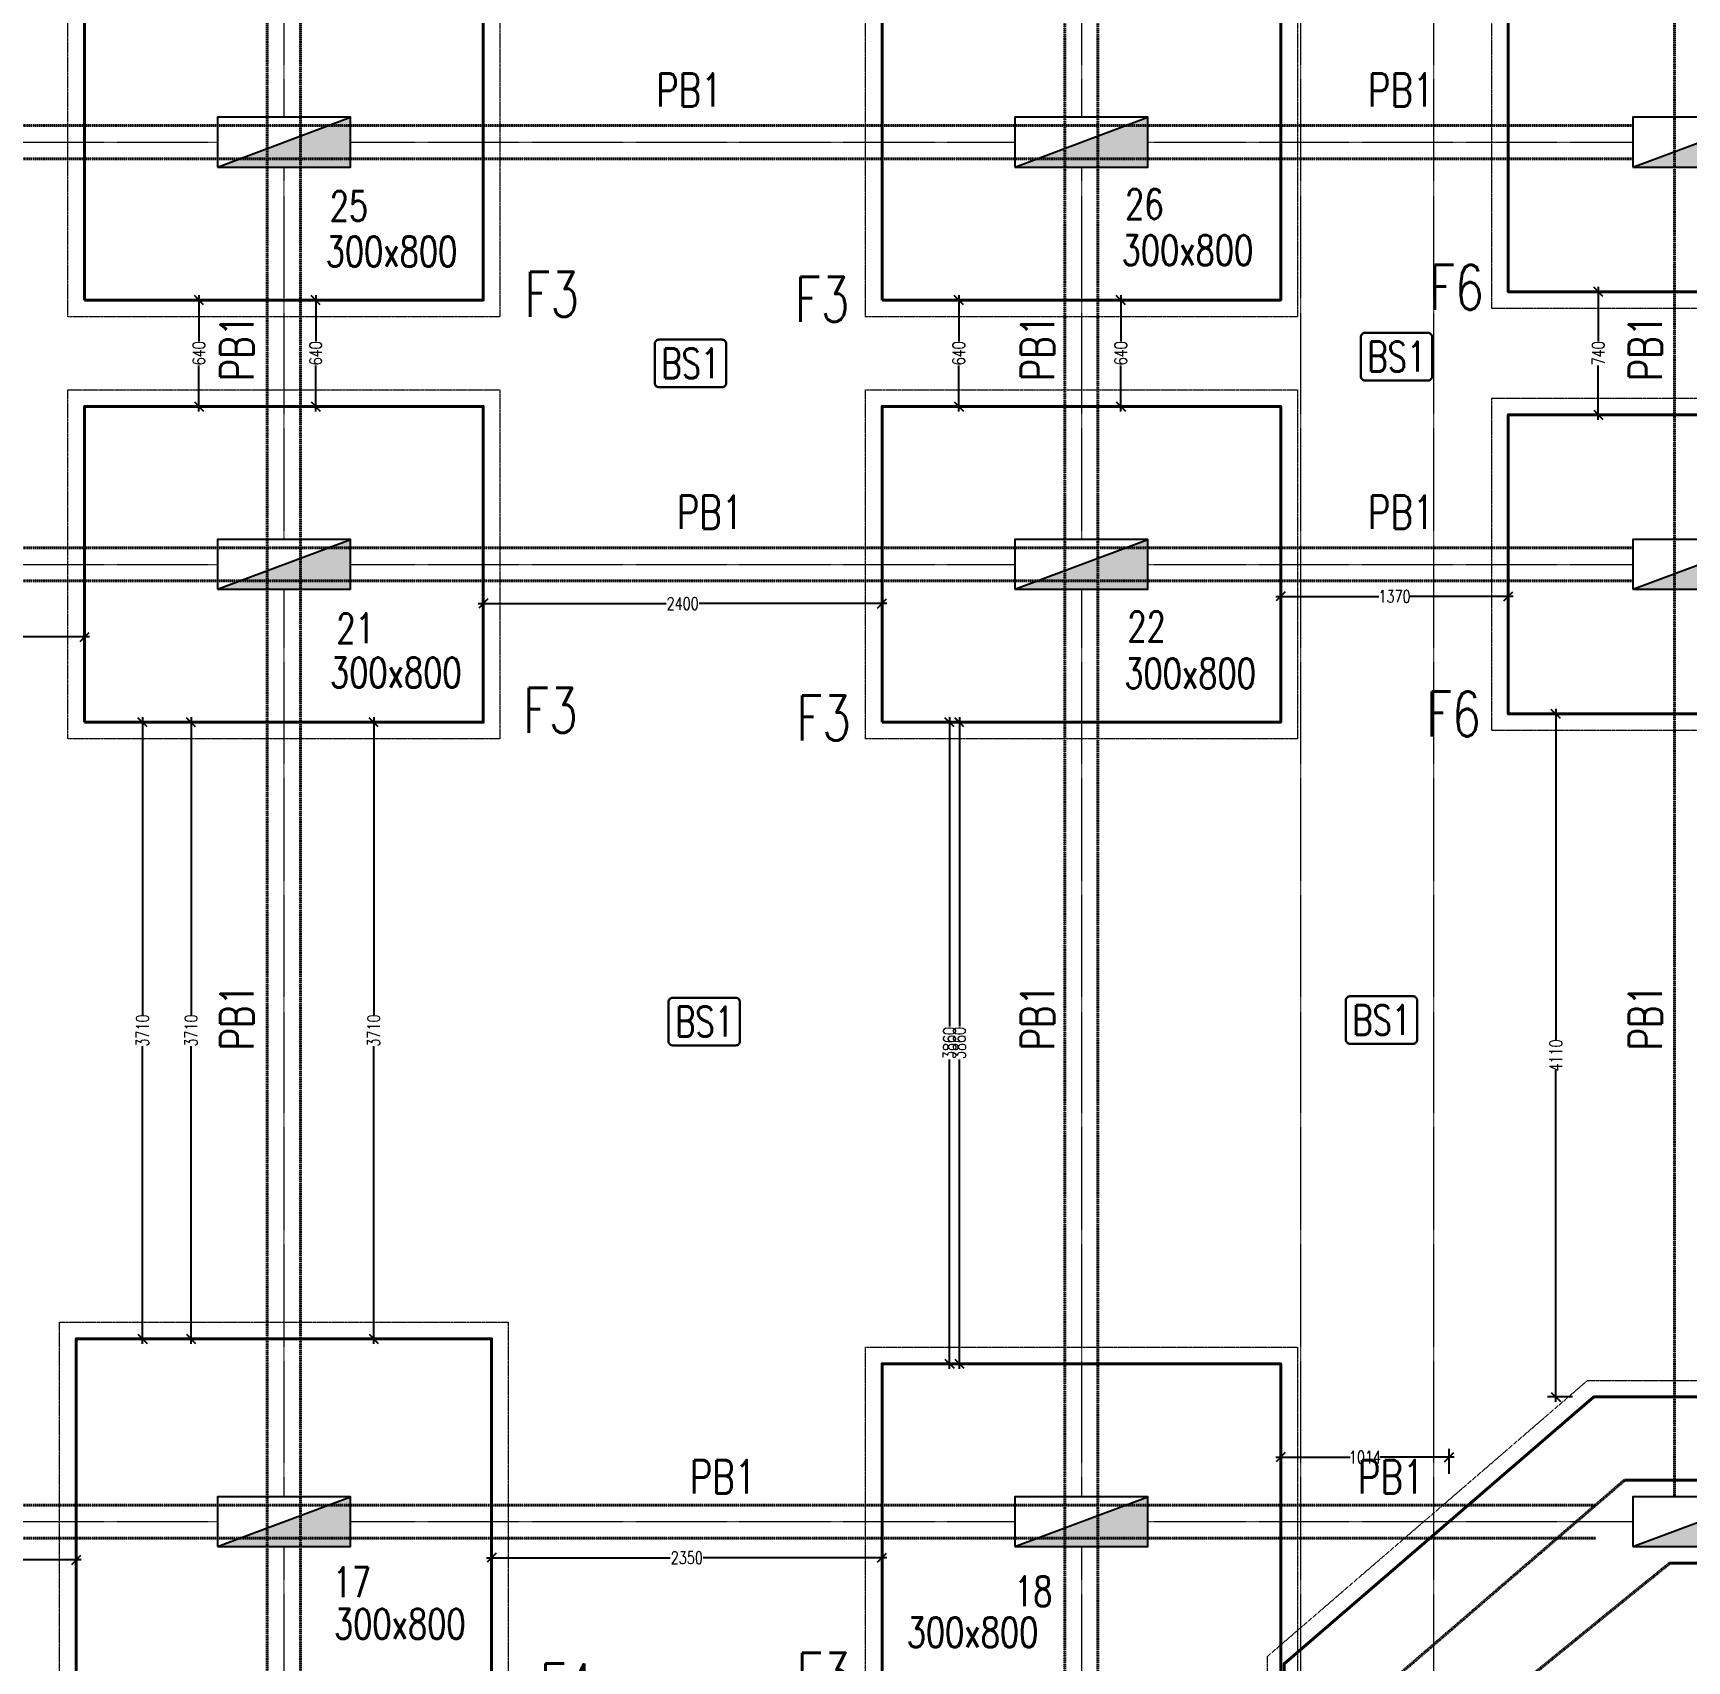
# Model space of a CAD drawing. Header units: millimetres. Extents: x -226110 to 125224, y -84 to 62581.
# Drawn here: x 12505 to 22460, y 17864 to 27659 of the extents above; entities that cross this region are included whole.
import ezdxf
from ezdxf.enums import TextEntityAlignment as Align

# ---------------------------------------------------------------- set-up
doc = ezdxf.new("R2010")
doc.units = ezdxf.units.MM
doc.set_wipeout_variables(frame=1)
for name, pattern in [('CENTER', [2, 1.25, -0.25, 0.25, -0.25]), ('CENTER2', [28.575, 19.05, -3.175, 3.175, -3.175]), ('DASHED2', [9.525, 6.35, -3.175]), ('DOT2', [0.125, 0, -0.125]), ('HIDDEN', [0.375, 0.25, -0.125]), ('HIDDEN2', [4.7625, 3.175, -1.5875])]:
    doc.linetypes.add(name, pattern=pattern)
for name, color, linetype, lineweight in [('Geo Col Size', 36, 'Continuous', 30), ('Geo GF11.12.23$0$Geo Col Hatch', 66, 'Continuous', 5), ('Geo GF11.12.23$0$Geo Column', 10, 'Continuous', 25), ('Geo-Beam', 9, 'HIDDEN2', 40), ('Geo-Beam 3', 9, 'HIDDEN2', 40), ('Geo-COLUMN-NO', 3, 'Continuous', 30), ('Geo-COLUMNS', 10, 'Continuous', 30), ('Geo-Dim  Sec & Plan', 250, 'Continuous', 25), ('Geo-Footing', 22, 'Continuous', 40), ('Geo-Footing inner L', 48, 'Continuous', 20), ('Geo-Footing Name', 7, 'Continuous', 30), ('Geo-Footing Pcc L', 251, 'HIDDEN', 13), ('Geo-GRID', 250, 'CENTER2', 13), ('Geo-Grid L', 250, 'CENTER', 13), ('Geo-RCC-PATT-RAMP', 8, 'Continuous', 13), ('Geo-Retaining-W-L', 126, 'Continuous', 40), ('Geo-TEXT-SLAB', 232, 'Continuous', 30)]:
    doc.layers.add(name, color=color, linetype=linetype, lineweight=lineweight)
doc.styles.add('simplex', font='simplex.shx', dxfattribs={"width": 0.75})
doc.dimstyles.new('Geo1-30 Dim 100', dxfattribs={"dimtxt": 75, "dimasz": 55, "dimexe": 50, "dimexo": 0.2, "dimgap": 0.1, "dimtad": 0, "dimdec": 0, "dimdsep": 46, "dimtxsty": 'simplex', "dimblk": 'OBLIQUE', "dimcen": 5, "dimdle": 30, "dimclrd": 252, "dimclre": 252, "dimclrt": 34, "dimadec": 0, "dimazin": 0, "dimtfac": 1, "dimtdec": 0, "dimtmove": 0, "dimatfit": 3, "dimfxl": 100, "dimfxlon": 1, "dimlwd": -1, "dimlwe": -1, "dimarcsym": 0})

# ---------------------------------------------------------------- blocks, each defined once
blk = doc.blocks.new('*U1255')
at = {"layer": 'Geo Col Size', "style": 'simplex', "width": 0.75}
blk.add_attdef('300X800', (278.4, -468.6), '', height=180, dxfattribs=at)
blk.add_wipeout([(-400, 150), (400, 150), (400, -150), (-400, -150)]).dxf.layer = 'Geo GF11.12.23$0$Geo Column'
at = {"layer": 'Geo GF11.12.23$0$Geo Col Hatch'}
h = blk.add_hatch(color=256, dxfattribs=at)
h.dxf.hatch_style = 1
h.paths.add_polyline_path([(-400, -150), (400, -150), (400, 150)])
at = {"layer": 'Geo GF11.12.23$0$Geo Column'}
blk.add_line((-400, -150), (400, 150), dxfattribs=at)
blk.add_lwpolyline([(-400, -150), (400, -150), (400, 150), (-400, 150)], close=True, dxfattribs=at)
blk = doc.blocks.new('Geo GF11.12.23')
ref = blk.add_blockref('*U1255', (50133, 24543))
ref.add_attrib('300X800', '300x800', (50384, 23795.6), dxfattribs={"layer": 'Geo Col Size', "height": 180, "style": 'simplex', "width": 0.75})
ref = blk.add_blockref('*U1255', (54933, 24543))
ref.add_attrib('300X800', '300x800', (55175, 23803), dxfattribs={"layer": 'Geo Col Size', "height": 180, "style": 'simplex', "width": 0.75})
ref = blk.add_blockref('*U1255', (58653, 24543))
ref.add_attrib('300X800', '300x800', (58890.7, 23848.2), dxfattribs={"layer": 'Geo Col Size', "height": 180, "style": 'simplex', "width": 0.75})
ref = blk.add_blockref('*U1255', (50133, 22003))
ref.add_attrib('300X800', '300x800', (50410, 21261.8), dxfattribs={"layer": 'Geo Col Size', "height": 180, "style": 'simplex', "width": 0.75})
ref = blk.add_blockref('*U1255', (54933, 22003))
ref.add_attrib('300X800', '300x800', (55191.1, 21257), dxfattribs={"layer": 'Geo Col Size', "height": 180, "style": 'simplex', "width": 0.75})
ref = blk.add_blockref('*U1255', (58653, 22003))
ref.add_attrib('300X800', '300x800', (58842.8, 21274.3), dxfattribs={"layer": 'Geo Col Size', "height": 180, "style": 'simplex', "width": 0.75})
ref = blk.add_blockref('*U1255', (58653, 16243))
ref.add_attrib('300X800', '300x800', (58907.8, 16557.1), dxfattribs={"layer": 'Geo Col Size', "height": 180, "style": 'simplex', "width": 0.75})
ref = blk.add_blockref('*U1255', (50133, 16243))
ref.add_attrib('300X800', '300x800', (50434.2, 15537.8), dxfattribs={"layer": 'Geo Col Size', "height": 180, "style": 'simplex', "width": 0.75})
ref = blk.add_blockref('*U1255', (54933, 16243))
ref.add_attrib('300X800', '300x800', (53881.4, 15487), dxfattribs={"layer": 'Geo Col Size', "height": 180, "style": 'simplex', "width": 0.75})
at = {"layer": 'Geo-COLUMN-NO', "style": 'simplex', "width": 0.75}
for s, p in [('25', (50408.5, 24069.6)), ('26', (55196.3, 24080.9)), ('21', (50448.2, 21528.2, -42.4)), ('22', (55209.7, 21539.9, -84.8)), ('17', (50426.5, 15788.7, -42.4)), ('18', (54527.7, 15733.5, -42.4))]:
    blk.add_text(s, height=180, dxfattribs=at).set_placement(p)
blk = doc.blocks.new('GRID')
at = {"layer": 'Geo-Grid L', "ltscale": 3}
for p, q in [((-4420, 51726.6), (-4420, -6705.1)), ((380, 51726.6), (380, -6705.1)), ((1700, 51726.6), (1700, -6705.1)), ((2500, 51726.6), (2500, -6705.1)), ((-12192.8, 16600), (13410.8, 16600)), ((-12192.8, 14060.1), (13410.8, 14060.1)), ((-12192.8, 8300), (13410.8, 8300))]:
    blk.add_line(p, q, dxfattribs=at)
blk = doc.blocks.new('*U512')
at = {"layer": 'Geo-Footing'}
blk.add_lwpolyline([(-1200, -950), (-1200, 950), (1200, 950), (1200, -950)], close=True, dxfattribs=at)
at = {"layer": 'Geo-Footing Pcc L', "linetype": 'DASHED2', "lineweight": 20, "ltscale": 0.3}
blk.add_lwpolyline([(-1300, -1050), (-1300, 1050), (1300, 1050), (1300, -1050)], close=True, dxfattribs=at)
at = {"layer": 'Geo-Footing Name', "style": 'simplex', "width": 0.75}
blk.add_attdef('F3', (1280, -1310), '', height=270, dxfattribs=at)
blk = doc.blocks.new('*U690')
at = {"layer": 'Geo-Footing'}
blk.add_lwpolyline([(1150, 900), (1150, -900), (-1700, -900), (-1700, 900)], close=True, dxfattribs=at)
at = {"layer": 'Geo-Footing inner L', "linetype": 'DOT2', "ltscale": 2}
blk.add_lwpolyline([(-150, 150), (-950, 150), (-950, -150), (-150, -150)], close=True, dxfattribs=at)
at = {"layer": 'Geo-Footing Pcc L', "linetype": 'DASHED2', "lineweight": 20, "ltscale": 0.3}
blk.add_lwpolyline([(1250, 1000), (1250, -1000), (-1800, -1000), (-1800, 1000)], close=True, dxfattribs=at)
at = {"layer": 'Geo-Footing Name', "style": 'simplex', "width": 0.75}
blk.add_attdef('F6', (1045, -1485), '', height=270, dxfattribs=at)
blk = doc.blocks.new('A$C20a6246b1')
at = {"layer": 'Geo-RCC-PATT-RAMP'}
h = blk.add_hatch(dxfattribs=at)
h.set_pattern_fill('ANSI37', color=256, scale=40)
edge = h.paths.add_edge_path()
edge.add_line((10909.6, 11849.5), (10909.6, 8599.5))
edge.add_line((10909.6, 8599.5), (11109.5, 8599.5))
edge.add_line((11109.5, 8599.5), (11109.5, 1999.5))
edge.add_line((11109.5, 1999.5), (12009.5, 1999.5))
edge.add_line((12009.5, 1999.5), (12009.5, -800.5))
edge.add_line((12009.5, -800.5), (-2810.5, -800.5))
edge.add_line((-2810.5, -800.5), (-2810.5, 45749.5))
edge.add_line((-2810.5, 45749.5), (-1510.5, 45749.5))
edge.add_line((-1510.5, 45749.5), (-1510.5, 51339.5))
edge.add_line((-1510.5, 51339.5), (2439.5, 51339.5))
edge.add_arc((4876.8, 51453.3), 2439.9, 93.09999, 182.67342, ccw=False)
edge.add_line((4744.8, 53889.7), (12205.4, 53889.5))
edge.add_arc((11922.2, 48006.6), 5889.8, 54.59966, 87.24425, ccw=False)
edge.add_line((15334.1, 52807.5), (15912.2, 52338.8))
edge.add_arc((11852, 47931.9), 5992.2, 10.07153, 47.3451, ccw=False)
edge.add_arc((17259.5, 48892.3), 500, 0, 10.07153, ccw=False)
edge.add_line((17759.5, 48892.3), (17759.5, -1000.6))
edge.add_line((17759.5, -1000.6), (18059.5, -1000.6))
edge.add_line((18059.5, -1000.6), (18059.5, 48874.5))
edge.add_arc((17059.5, 48874.5), 1000, 0, 10.26058)
edge.add_arc((11852, 47931.9), 6292.2, 10.26058, 47.43257)
edge.add_line((16108.4, 52565.9), (15515.7, 53046.4))
edge.add_arc((11922.2, 48006.6), 6189.8, 54.51055, 87.31184)
edge.add_line((12212.5, 54189.5), (4756.4, 54189.7))
edge.add_arc((4875.2, 51454), 2738.3, 92.48497, 176.11415)
edge.add_line((2143.2, 51639.5), (-1810.5, 51639.5))
edge.add_line((-1810.5, 51639.5), (-1810.5, 46049.5))
edge.add_line((-1810.5, 46049.5), (-3110.5, 46049.5))
edge.add_line((-3110.5, 46049.5), (-3110.5, -1100.5))
edge.add_line((-3110.5, -1100.5), (12309.5, -1100.5))
edge.add_line((12309.5, -1100.5), (12309.5, 2299.5))
edge.add_line((12309.5, 2299.5), (11409.5, 2299.5))
edge.add_line((11409.5, 2299.5), (11409.5, 8899.5))
edge.add_line((11409.5, 8899.5), (11209.6, 8899.5))
edge.add_line((11209.6, 8899.5), (11209.6, 11549.5))
edge.add_line((11209.6, 11549.5), (12309.5, 11549.5))
edge.add_line((12309.5, 11549.5), (12309.5, 49039.5))
edge.add_line((12309.5, 49039.5), (7389.5, 49039.5))
edge.add_line((7389.5, 49039.5), (7389.5, 48739.5))
edge.add_line((7389.5, 48739.5), (12009.5, 48739.5))
edge.add_line((12009.5, 48739.5), (12009.5, 11849.5))
edge.add_line((12009.5, 11849.5), (10909.6, 11849.5))
blk = doc.blocks.new('*U956')
at = {"layer": 'Geo-Footing'}
blk.add_lwpolyline([(-1250, -1100), (-1250, 1100), (1250, 1100), (1250, -1100)], close=True, dxfattribs=at)
at = {"layer": 'Geo-Footing Pcc L', "linetype": 'DASHED2', "lineweight": 20, "ltscale": 0.3}
blk.add_lwpolyline([(-1350, -1200), (-1350, 1200), (1350, 1200), (1350, -1200)], close=True, dxfattribs=at)
at = {"layer": 'Geo-Footing Name', "style": 'simplex', "width": 0.75}
blk.add_attdef('F4', (1609.1, -1181.9), '', height=270, dxfattribs=at)
blk = doc.blocks.new('A$C08a1fd8b')
at = {"layer": 'Geo-Beam'}
for p, q in [((1400, 3850), (3950, 3850)), ((2050, 3350), (1671.3, 3350)), ((2050, 3350), (2050, 2450)), ((3950, 3350), (2550, 3350)), ((2550, 3350), (2550, 2450)), ((-150, -850), (-150, 2514.4)), ((563.6, 2450), (2050, 2450)), ((2550, 2450), (3950, 2450)), ((350, 1950), (350, -350)), ((350, 1950), (2050, 1950)), ((2050, 1950), (2050, -350)), ((2550, 1950), (3950, 1950)), ((2550, 1950), (2550, -1500)), ((2050, -350), (350, -350)), ((2050, -850), (-150, -850)), ((2050, -850), (2050, -1500))]:
    blk.add_line(p, q, dxfattribs=at)
for points in [[(-150, 2514.4), (1400, 3850)], [(563.6, 2450), (1671.3, 3350)]]:
    blk.add_lwpolyline(points, dxfattribs=at)
at = {"layer": 'Geo-Footing'}
blk.add_lwpolyline([(3050, -1500), (-650, -1500), (-650, 2743.6), (1214.3, 4350), (3950, 4350), (3950, 1450), (3050, 1450)], close=True, dxfattribs=at)
at = {"layer": 'Geo-Footing Pcc L', "linetype": 'DASHED2', "lineweight": 20, "ltscale": 0.3}
blk.add_lwpolyline([(3150, -1600), (-750, -1600), (-750, 2789.4), (1177.2, 4450), (4050, 4450), (4050, 1350), (3150, 1350)], close=True, dxfattribs=at)
blk = doc.blocks.new('_Oblique')
at = {"color": 0, "linetype": 'ByBlock', "lineweight": -2}
blk.add_line((-0.5, -0.5), (0.5, 0.5), dxfattribs=at)
blk = doc.blocks.new('*D1229')
at = {"layer": 'Geo-Dim  Sec & Plan', "color": 252, "transparency": 16777216}
for p, q in [((11465.1, 24124.9), (11465.1, 23974.9)), ((12815.1, 24124.9), (12815.1, 23974.9))]:
    blk.add_line(p, q, dxfattribs=at)
at = {"layer": 'Geo-Dim  Sec & Plan', "color": 252, "linetype": 'Continuous', "transparency": 16777216}
for p, q in [((11435.1, 24024.9), (12046.3, 24024.9)), ((12845.1, 24024.9), (12234, 24024.9))]:
    blk.add_line(p, q, dxfattribs=at)
at = {"layer": 'Geo-Dim  Sec & Plan', "color": 252, "transparency": 16777216, "xscale": 55, "yscale": 55, "zscale": 55, "rotation": 180}
blk.add_blockref('_Oblique', (11465.1, 24024.9), dxfattribs=at)
at = {"layer": 'Geo-Dim  Sec & Plan', "color": 252, "transparency": 16777216, "xscale": 55, "yscale": 55, "zscale": 55}
blk.add_blockref('_Oblique', (12815.1, 24024.9), dxfattribs=at)
at = {"layer": 'Geo-Dim  Sec & Plan', "color": 34, "transparency": 16777216, "insert": (12140.1, 24024.9), "char_height": 75, "attachment_point": 5, "style": 'simplex'}
blk.add_mtext('1350', dxfattribs=at)
blk = doc.blocks.new('*D1230')
at = {"layer": 'Geo-Dim  Sec & Plan', "color": 252, "transparency": 16777216}
for p, q in [((20015.1, 24369.2), (20015.1, 24219.2)), ((21385.1, 24369.2), (21385.1, 24219.2))]:
    blk.add_line(p, q, dxfattribs=at)
at = {"layer": 'Geo-Dim  Sec & Plan', "color": 252, "linetype": 'Continuous', "transparency": 16777216}
for p, q in [((19985.1, 24269.2), (20606.3, 24269.2)), ((21415.1, 24269.2), (20794, 24269.2))]:
    blk.add_line(p, q, dxfattribs=at)
at = {"layer": 'Geo-Dim  Sec & Plan', "color": 252, "transparency": 16777216, "xscale": 55, "yscale": 55, "zscale": 55, "rotation": 180}
blk.add_blockref('_Oblique', (20015.1, 24269.2), dxfattribs=at)
at = {"layer": 'Geo-Dim  Sec & Plan', "color": 252, "transparency": 16777216, "xscale": 55, "yscale": 55, "zscale": 55}
blk.add_blockref('_Oblique', (21385.1, 24269.2), dxfattribs=at)
at = {"layer": 'Geo-Dim  Sec & Plan', "color": 34, "transparency": 16777216, "insert": (20700.1, 24269.2), "char_height": 75, "attachment_point": 5, "style": 'simplex'}
blk.add_mtext('1370', dxfattribs=at)
blk = doc.blocks.new('*D1233')
at = {"layer": 'Geo-Dim  Sec & Plan', "color": 252, "transparency": 16777216}
for p, q in [((18121, 23511.7), (17971, 23511.7)), ((18121, 19651.7), (17971, 19651.7))]:
    blk.add_line(p, q, dxfattribs=at)
at = {"layer": 'Geo-Dim  Sec & Plan', "color": 252, "linetype": 'Continuous', "transparency": 16777216}
for p, q in [((18021, 23541.7), (18021, 21680.9)), ((18021, 19621.7), (18021, 21482.5))]:
    blk.add_line(p, q, dxfattribs=at)
at = {"layer": 'Geo-Dim  Sec & Plan', "color": 252, "transparency": 16777216, "xscale": 55, "yscale": 55, "zscale": 55}
for p, rotation in [((18021, 23511.7), 90), ((18021, 19651.7), 270)]:
    blk.add_blockref('_Oblique', p, dxfattribs=dict(at, rotation=rotation))
at = {"layer": 'Geo-Dim  Sec & Plan', "color": 34, "transparency": 16777216, "insert": (18021, 21581.7), "char_height": 75, "attachment_point": 5, "rotation": 90, "style": 'simplex'}
blk.add_mtext('3860', dxfattribs=at)
blk = doc.blocks.new('*D1234')
at = {"layer": 'Geo-Dim  Sec & Plan', "color": 252, "transparency": 16777216}
for p, q in [((14455.3, 23511.7), (14605.3, 23511.7)), ((14455.3, 19801.7), (14605.3, 19801.7))]:
    blk.add_line(p, q, dxfattribs=at)
at = {"layer": 'Geo-Dim  Sec & Plan', "color": 252, "linetype": 'Continuous', "transparency": 16777216}
for p, q in [((14555.3, 23541.7), (14555.3, 21750.6)), ((14555.3, 19771.7), (14555.3, 21562.9))]:
    blk.add_line(p, q, dxfattribs=at)
at = {"layer": 'Geo-Dim  Sec & Plan', "color": 252, "transparency": 16777216, "xscale": 55, "yscale": 55, "zscale": 55}
for p, rotation in [((14555.3, 23511.7), 90), ((14555.3, 19801.7), 270)]:
    blk.add_blockref('_Oblique', p, dxfattribs=dict(at, rotation=rotation))
at = {"layer": 'Geo-Dim  Sec & Plan', "color": 34, "transparency": 16777216, "insert": (14555.3, 21656.7), "char_height": 75, "attachment_point": 5, "rotation": 90, "style": 'simplex'}
blk.add_mtext('3710', dxfattribs=at)
blk = doc.blocks.new('*D1239')
at = {"layer": 'Geo-Dim  Sec & Plan', "color": 252, "transparency": 16777216}
for p, q in [((18181, 23511.7), (18031, 23511.7)), ((18181, 19651.7), (18031, 19651.7))]:
    blk.add_line(p, q, dxfattribs=at)
at = {"layer": 'Geo-Dim  Sec & Plan', "color": 252, "linetype": 'Continuous', "transparency": 16777216}
for p, q in [((18081, 23541.7), (18081, 21680.9)), ((18081, 19621.7), (18081, 21482.5))]:
    blk.add_line(p, q, dxfattribs=at)
at = {"layer": 'Geo-Dim  Sec & Plan', "color": 252, "transparency": 16777216, "xscale": 55, "yscale": 55, "zscale": 55}
for p, rotation in [((18081, 23511.7), 90), ((18081, 19651.7), 270)]:
    blk.add_blockref('_Oblique', p, dxfattribs=dict(at, rotation=rotation))
at = {"layer": 'Geo-Dim  Sec & Plan', "color": 34, "transparency": 16777216, "insert": (18081, 21581.7), "char_height": 75, "attachment_point": 5, "rotation": 90, "style": 'simplex'}
blk.add_mtext('3860', dxfattribs=at)
blk = doc.blocks.new('*D1246')
at = {"layer": 'Geo-Dim  Sec & Plan', "color": 252, "transparency": 16777216}
for p, q in [((13556.3, 23511.7), (13406.3, 23511.7)), ((13556.3, 19801.7), (13406.3, 19801.7))]:
    blk.add_line(p, q, dxfattribs=at)
at = {"layer": 'Geo-Dim  Sec & Plan', "color": 252, "linetype": 'Continuous', "transparency": 16777216}
for p, q in [((13456.3, 23541.7), (13456.3, 21750.6)), ((13456.3, 19771.7), (13456.3, 21562.9))]:
    blk.add_line(p, q, dxfattribs=at)
at = {"layer": 'Geo-Dim  Sec & Plan', "color": 252, "transparency": 16777216, "xscale": 55, "yscale": 55, "zscale": 55}
for p, rotation in [((13456.3, 23511.7), 90), ((13456.3, 19801.7), 270)]:
    blk.add_blockref('_Oblique', p, dxfattribs=dict(at, rotation=rotation))
at = {"layer": 'Geo-Dim  Sec & Plan', "color": 34, "transparency": 16777216, "insert": (13456.3, 21656.7), "char_height": 75, "attachment_point": 5, "rotation": 90, "style": 'simplex'}
blk.add_mtext('3710', dxfattribs=at)
blk = doc.blocks.new('*D1247')
at = {"layer": 'Geo-Dim  Sec & Plan', "color": 252, "transparency": 16777216}
for p, q in [((14106.3, 26051.7), (14256.3, 26051.7)), ((14106.3, 25411.7), (14256.3, 25411.7))]:
    blk.add_line(p, q, dxfattribs=at)
at = {"layer": 'Geo-Dim  Sec & Plan', "color": 252, "linetype": 'Continuous', "transparency": 16777216}
for p, q in [((14206.3, 26081.7), (14206.3, 25804.1)), ((14206.3, 25381.7), (14206.3, 25659.3))]:
    blk.add_line(p, q, dxfattribs=at)
at = {"layer": 'Geo-Dim  Sec & Plan', "color": 252, "transparency": 16777216, "xscale": 55, "yscale": 55, "zscale": 55}
for p, rotation in [((14206.3, 26051.7), 90), ((14206.3, 25411.7), 270)]:
    blk.add_blockref('_Oblique', p, dxfattribs=dict(at, rotation=rotation))
at = {"layer": 'Geo-Dim  Sec & Plan', "color": 34, "transparency": 16777216, "insert": (14206.3, 25731.7), "char_height": 75, "attachment_point": 5, "rotation": 90, "style": 'simplex'}
blk.add_mtext('640', dxfattribs=at)
blk = doc.blocks.new('*D1251')
at = {"layer": 'Geo-Dim  Sec & Plan', "color": 252, "transparency": 16777216}
for p, q in [((18177.2, 26051.7), (18027.2, 26051.7)), ((18177.2, 25411.7), (18027.2, 25411.7))]:
    blk.add_line(p, q, dxfattribs=at)
at = {"layer": 'Geo-Dim  Sec & Plan', "color": 252, "linetype": 'Continuous', "transparency": 16777216}
for p, q in [((18077.2, 26081.7), (18077.2, 25804.1)), ((18077.2, 25381.7), (18077.2, 25659.3))]:
    blk.add_line(p, q, dxfattribs=at)
at = {"layer": 'Geo-Dim  Sec & Plan', "color": 252, "transparency": 16777216, "xscale": 55, "yscale": 55, "zscale": 55}
for p, rotation in [((18077.2, 26051.7), 90), ((18077.2, 25411.7), 270)]:
    blk.add_blockref('_Oblique', p, dxfattribs=dict(at, rotation=rotation))
at = {"layer": 'Geo-Dim  Sec & Plan', "color": 34, "transparency": 16777216, "insert": (18077.2, 25731.7), "char_height": 75, "attachment_point": 5, "rotation": 90, "style": 'simplex'}
blk.add_mtext('640', dxfattribs=at)
blk = doc.blocks.new('*D1264')
at = {"layer": 'Geo-Dim  Sec & Plan', "color": 252, "transparency": 16777216}
for p, q in [((11565.1, 18571.9), (11565.1, 18421.9)), ((12765.1, 18571.9), (12765.1, 18421.9))]:
    blk.add_line(p, q, dxfattribs=at)
at = {"layer": 'Geo-Dim  Sec & Plan', "color": 252, "linetype": 'Continuous', "transparency": 16777216}
for p, q in [((11535.1, 18471.9), (12071.3, 18471.9)), ((12795.1, 18471.9), (12259, 18471.9))]:
    blk.add_line(p, q, dxfattribs=at)
at = {"layer": 'Geo-Dim  Sec & Plan', "color": 252, "transparency": 16777216, "xscale": 55, "yscale": 55, "zscale": 55, "rotation": 180}
blk.add_blockref('_Oblique', (11565.1, 18471.9), dxfattribs=at)
at = {"layer": 'Geo-Dim  Sec & Plan', "color": 252, "transparency": 16777216, "xscale": 55, "yscale": 55, "zscale": 55}
blk.add_blockref('_Oblique', (12765.1, 18471.9), dxfattribs=at)
at = {"layer": 'Geo-Dim  Sec & Plan', "color": 34, "transparency": 16777216, "insert": (12165.1, 18471.9), "char_height": 75, "attachment_point": 5, "style": 'simplex'}
blk.add_mtext('1200', dxfattribs=at)
blk = doc.blocks.new('*D1265')
at = {"layer": 'Geo-Dim  Sec & Plan', "color": 252, "transparency": 16777216}
for p, q in [((15265.1, 18584.7), (15265.1, 18434.7)), ((17615.1, 18584.7), (17615.1, 18434.7))]:
    blk.add_line(p, q, dxfattribs=at)
at = {"layer": 'Geo-Dim  Sec & Plan', "color": 252, "linetype": 'Continuous', "transparency": 16777216}
for p, q in [((15235.1, 18484.7), (16340.9, 18484.7)), ((17645.1, 18484.7), (16539.3, 18484.7))]:
    blk.add_line(p, q, dxfattribs=at)
at = {"layer": 'Geo-Dim  Sec & Plan', "color": 252, "transparency": 16777216, "xscale": 55, "yscale": 55, "zscale": 55, "rotation": 180}
blk.add_blockref('_Oblique', (15265.1, 18484.7), dxfattribs=at)
at = {"layer": 'Geo-Dim  Sec & Plan', "color": 252, "transparency": 16777216, "xscale": 55, "yscale": 55, "zscale": 55}
blk.add_blockref('_Oblique', (17615.1, 18484.7), dxfattribs=at)
at = {"layer": 'Geo-Dim  Sec & Plan', "color": 34, "transparency": 16777216, "insert": (16440.1, 18484.7), "char_height": 75, "attachment_point": 5, "style": 'simplex'}
blk.add_mtext('2350', dxfattribs=at)
blk = doc.blocks.new('*D1266')
at = {"layer": 'Geo-Dim  Sec & Plan', "color": 252, "transparency": 16777216}
for p, q in [((20015.1, 18989.6), (20015.1, 19139.6)), ((21029, 18989.6), (21029, 19139.6))]:
    blk.add_line(p, q, dxfattribs=at)
at = {"layer": 'Geo-Dim  Sec & Plan', "color": 252, "linetype": 'Continuous', "transparency": 16777216}
for p, q in [((19985.1, 19089.6), (20432.2, 19089.6)), ((21059, 19089.6), (20611.9, 19089.6))]:
    blk.add_line(p, q, dxfattribs=at)
at = {"layer": 'Geo-Dim  Sec & Plan', "color": 252, "transparency": 16777216, "xscale": 55, "yscale": 55, "zscale": 55, "rotation": 180}
blk.add_blockref('_Oblique', (20015.1, 19089.6), dxfattribs=at)
at = {"layer": 'Geo-Dim  Sec & Plan', "color": 252, "transparency": 16777216, "xscale": 55, "yscale": 55, "zscale": 55}
blk.add_blockref('_Oblique', (21029, 19089.6), dxfattribs=at)
at = {"layer": 'Geo-Dim  Sec & Plan', "color": 34, "transparency": 16777216, "insert": (20522, 19089.6), "char_height": 75, "attachment_point": 5, "style": 'simplex'}
blk.add_mtext('1014', dxfattribs=at)
blk = doc.blocks.new('*D1267')
at = {"layer": 'Geo-Dim  Sec & Plan', "color": 252, "transparency": 16777216}
for p, q in [((15215.1, 24325.9), (15215.1, 24175.9)), ((17615.1, 24325.9), (17615.1, 24175.9))]:
    blk.add_line(p, q, dxfattribs=at)
at = {"layer": 'Geo-Dim  Sec & Plan', "color": 252, "linetype": 'Continuous', "transparency": 16777216}
for p, q in [((15185.1, 24225.9), (16315.9, 24225.9)), ((17645.1, 24225.9), (16514.3, 24225.9))]:
    blk.add_line(p, q, dxfattribs=at)
at = {"layer": 'Geo-Dim  Sec & Plan', "color": 252, "transparency": 16777216, "xscale": 55, "yscale": 55, "zscale": 55, "rotation": 180}
blk.add_blockref('_Oblique', (15215.1, 24225.9), dxfattribs=at)
at = {"layer": 'Geo-Dim  Sec & Plan', "color": 252, "transparency": 16777216, "xscale": 55, "yscale": 55, "zscale": 55}
blk.add_blockref('_Oblique', (17615.1, 24225.9), dxfattribs=at)
at = {"layer": 'Geo-Dim  Sec & Plan', "color": 34, "transparency": 16777216, "insert": (16415.1, 24225.9), "char_height": 75, "attachment_point": 5, "style": 'simplex'}
blk.add_mtext('2400', dxfattribs=at)
blk = doc.blocks.new('*D1268')
at = {"layer": 'Geo-Dim  Sec & Plan', "color": 252, "transparency": 16777216}
for p, q in [((13264, 23511.7), (13114, 23511.7)), ((13264, 19801.7), (13114, 19801.7))]:
    blk.add_line(p, q, dxfattribs=at)
at = {"layer": 'Geo-Dim  Sec & Plan', "color": 252, "linetype": 'Continuous', "transparency": 16777216}
for p, q in [((13164, 23541.7), (13164, 21750.6)), ((13164, 19771.7), (13164, 21562.9))]:
    blk.add_line(p, q, dxfattribs=at)
at = {"layer": 'Geo-Dim  Sec & Plan', "color": 252, "transparency": 16777216, "xscale": 55, "yscale": 55, "zscale": 55}
for p, rotation in [((13164, 23511.7), 90), ((13164, 19801.7), 270)]:
    blk.add_blockref('_Oblique', p, dxfattribs=dict(at, rotation=rotation))
at = {"layer": 'Geo-Dim  Sec & Plan', "color": 34, "transparency": 16777216, "insert": (13164, 21656.7), "char_height": 75, "attachment_point": 5, "rotation": 90, "style": 'simplex'}
blk.add_mtext('3710', dxfattribs=at)
blk = doc.blocks.new('*D1269')
at = {"layer": 'Geo-Dim  Sec & Plan', "color": 252, "transparency": 16777216}
for p, q in [((13603.3, 26051.7), (13453.3, 26051.7)), ((13603.3, 25411.7), (13453.3, 25411.7))]:
    blk.add_line(p, q, dxfattribs=at)
at = {"layer": 'Geo-Dim  Sec & Plan', "color": 252, "linetype": 'Continuous', "transparency": 16777216}
for p, q in [((13503.3, 26081.7), (13503.3, 25804.1)), ((13503.3, 25381.7), (13503.3, 25659.3))]:
    blk.add_line(p, q, dxfattribs=at)
at = {"layer": 'Geo-Dim  Sec & Plan', "color": 252, "transparency": 16777216, "xscale": 55, "yscale": 55, "zscale": 55}
for p, rotation in [((13503.3, 26051.7), 90), ((13503.3, 25411.7), 270)]:
    blk.add_blockref('_Oblique', p, dxfattribs=dict(at, rotation=rotation))
at = {"layer": 'Geo-Dim  Sec & Plan', "color": 34, "transparency": 16777216, "insert": (13503.3, 25731.7), "char_height": 75, "attachment_point": 5, "rotation": 90, "style": 'simplex'}
blk.add_mtext('640', dxfattribs=at)
blk = doc.blocks.new('*D1271')
at = {"layer": 'Geo-Dim  Sec & Plan', "color": 252, "transparency": 16777216}
for p, q in [((18952.7, 26051.7), (19102.7, 26051.7)), ((18952.7, 25411.7), (19102.7, 25411.7))]:
    blk.add_line(p, q, dxfattribs=at)
at = {"layer": 'Geo-Dim  Sec & Plan', "color": 252, "linetype": 'Continuous', "transparency": 16777216}
for p, q in [((19052.7, 26081.7), (19052.7, 25804.1)), ((19052.7, 25381.7), (19052.7, 25659.3))]:
    blk.add_line(p, q, dxfattribs=at)
at = {"layer": 'Geo-Dim  Sec & Plan', "color": 252, "transparency": 16777216, "xscale": 55, "yscale": 55, "zscale": 55}
for p, rotation in [((19052.7, 26051.7), 90), ((19052.7, 25411.7), 270)]:
    blk.add_blockref('_Oblique', p, dxfattribs=dict(at, rotation=rotation))
at = {"layer": 'Geo-Dim  Sec & Plan', "color": 34, "transparency": 16777216, "insert": (19052.7, 25731.7), "char_height": 75, "attachment_point": 5, "rotation": 90, "style": 'simplex'}
blk.add_mtext('640', dxfattribs=at)
blk = doc.blocks.new('*D1273')
at = {"layer": 'Geo-Dim  Sec & Plan', "color": 252, "transparency": 16777216}
for p, q in [((21771.3, 23561.7), (21621.3, 23561.7)), ((21771.3, 19451.7), (21621.3, 19451.7))]:
    blk.add_line(p, q, dxfattribs=at)
at = {"layer": 'Geo-Dim  Sec & Plan', "color": 252, "linetype": 'Continuous', "transparency": 16777216}
for p, q in [((21671.3, 23591.7), (21671.3, 21595.2)), ((21671.3, 19421.7), (21671.3, 21418.2))]:
    blk.add_line(p, q, dxfattribs=at)
at = {"layer": 'Geo-Dim  Sec & Plan', "color": 252, "transparency": 16777216, "xscale": 55, "yscale": 55, "zscale": 55}
for p, rotation in [((21671.3, 23561.7), 90), ((21671.3, 19451.7), 270)]:
    blk.add_blockref('_Oblique', p, dxfattribs=dict(at, rotation=rotation))
at = {"layer": 'Geo-Dim  Sec & Plan', "color": 34, "transparency": 16777216, "insert": (21671.3, 21506.7), "char_height": 75, "attachment_point": 5, "rotation": 90, "style": 'simplex'}
blk.add_mtext('4110', dxfattribs=at)
blk = doc.blocks.new('*D1274')
at = {"layer": 'Geo-Dim  Sec & Plan', "color": 252, "transparency": 16777216}
for p, q in [((22026.4, 26101.7), (21876.4, 26101.7)), ((22026.4, 25361.7), (21876.4, 25361.7))]:
    blk.add_line(p, q, dxfattribs=at)
at = {"layer": 'Geo-Dim  Sec & Plan', "color": 252, "linetype": 'Continuous', "transparency": 16777216}
for p, q in [((21926.4, 26131.7), (21926.4, 25804.1)), ((21926.4, 25331.7), (21926.4, 25659.3))]:
    blk.add_line(p, q, dxfattribs=at)
at = {"layer": 'Geo-Dim  Sec & Plan', "color": 252, "transparency": 16777216, "xscale": 55, "yscale": 55, "zscale": 55}
for p, rotation in [((21926.4, 26101.7), 90), ((21926.4, 25361.7), 270)]:
    blk.add_blockref('_Oblique', p, dxfattribs=dict(at, rotation=rotation))
at = {"layer": 'Geo-Dim  Sec & Plan', "color": 34, "transparency": 16777216, "insert": (21926.4, 25731.7), "char_height": 75, "attachment_point": 5, "rotation": 90, "style": 'simplex'}
blk.add_mtext('740', dxfattribs=at)
blk = doc.blocks.new('*D1383')
at = {"layer": 'Geo-Dim  Sec & Plan', "color": 252, "transparency": 16777216}
for p, q in [((14115.1, 38869.2), (14115.1, 38772.8)), ((18715.1, 38869.2), (18715.1, 38772.8)), ((-61147.8, 35101.7), (-61297.8, 35101.7)), ((-61147.8, 4601.7), (-61297.8, 4601.7))]:
    blk.add_line(p, q, dxfattribs=at)
at = {"layer": 'Geo-Dim  Sec & Plan', "color": 252, "linetype": 'Continuous', "transparency": 16777216}
for p, q in [((14085.1, 38822.8), (16315.9, 38822.8)), ((18745.1, 38822.8), (16514.3, 38822.8)), ((-61247.8, 35131.7), (-61247.8, 19977.7)), ((-61247.8, 4571.7), (-61247.8, 19725.7))]:
    blk.add_line(p, q, dxfattribs=at)
at = {"layer": 'Geo-Dim  Sec & Plan', "color": 252, "transparency": 16777216, "xscale": 55, "yscale": 55, "zscale": 55}
for p, rotation in [((14115.1, 38822.8), 180), ((-61247.8, 35101.7), 90), ((-61247.8, 4601.7), 270)]:
    blk.add_blockref('_Oblique', p, dxfattribs=dict(at, rotation=rotation))
blk.add_blockref('_Oblique', (18715.1, 38822.8), dxfattribs=at)
at = {"layer": 'Geo-Dim  Sec & Plan', "color": 34, "transparency": 16777216, "insert": (16415.1, 38822.8), "char_height": 75, "attachment_point": 5, "style": 'simplex'}
blk.add_mtext('4600', dxfattribs=at)
at = {"layer": 'Geo-Dim  Sec & Plan', "color": 34, "transparency": 16777216, "insert": (-61247.8, 19851.7), "char_height": 75, "attachment_point": 5, "rotation": 90, "style": 'simplex'}
blk.add_mtext('30500', dxfattribs=at)

msp = doc.modelspace()

# ---------------------------------------------------------------- block references
ref = msp.add_blockref('*U512', (14015.1, 27001.7))
ref.add_attrib('F3', 'F3', (15462.7, 25952.1), dxfattribs={"layer": 'Geo-Footing Name', "height": 270, "style": 'simplex', "width": 0.75})
ref = msp.add_blockref('*U690', (23085.1, 27001.7))
ref.add_attrib('F6', 'F6', (20907.6, 25993.2), dxfattribs={"layer": 'Geo-Footing Name', "height": 270, "style": 'simplex', "width": 0.75})
ref = msp.add_blockref('*U512', (14015.1, 24461.7))
ref.add_attrib('F3', 'F3', (15454, 23448.6), dxfattribs={"layer": 'Geo-Footing Name', "height": 270, "style": 'simplex', "width": 0.75})
ref = msp.add_blockref('*U512', (18815.1, 24461.7))
ref.add_attrib('F3', 'F3', (17098.9, 23402.7), dxfattribs={"layer": 'Geo-Footing Name', "height": 270, "style": 'simplex', "width": 0.75})
ref = msp.add_blockref('*U690', (23085.1, 24461.7))
ref.add_attrib('F6', 'F6', (20889.5, 23426), dxfattribs={"layer": 'Geo-Footing Name', "height": 270, "style": 'simplex', "width": 0.75})
at = {"layer": 'Geo-GRID'}
msp.add_blockref('GRID', (18435.1, 10401.7), dxfattribs=at)
at = {"layer": 'Geo-Retaining-W-L'}
msp.add_blockref('A$C20a6246b1', (11825.6, 5702.2), dxfattribs=at)

# ---------------------------------------------------------------- next in the draw order: block references
at = {"layer": 'Geo-COLUMNS'}
msp.add_blockref('Geo GF11.12.23', (-36117.9, 2458.7), dxfattribs=at)

# ---------------------------------------------------------------- next in the draw order: linework, layer by layer
at = {"layer": 'Geo-Beam 3', "ltscale": 0.5}
for p, q in [((22385.1, 18851.7), (22385.1, 54441.7)), ((18715.1, 16351.7), (18715.1, 54141.7)), ((18915.1, 16351.7), (18915.1, 54141.7)), ((13915.1, 7901.7), (13915.1, 42311.7)), ((14115.1, 7901.7), (14115.1, 42311.7)), ((10715.1, 27101.7), (22135.1, 27101.7)), ((10715.1, 26901.7), (22135.1, 26901.7)), ((10715.1, 24561.7), (22135.1, 24561.7)), ((10715.1, 24361.7), (22135.1, 24361.7)), ((10715.1, 18801.7), (21911, 18801.7)), ((10715.1, 18601.7), (21911, 18601.7))]:
    msp.add_line(p, q, dxfattribs=at)
at = {"layer": 'Geo-TEXT-SLAB', "linetype": 'Continuous'}
for points in [[(16272.5, 25814.1), (16652.2, 25814.1, -0.414214), (16677.2, 25789.1), (16677.2, 25552.5, -0.414214), (16652.2, 25527.5), (16272.5, 25527.5, -0.414214), (16247.5, 25552.5), (16247.5, 25789.1, -0.414214)], [(20522, 25854.6), (20901.7, 25854.6, -0.414214), (20926.7, 25829.6), (20926.7, 25593.1, -0.414214), (20901.7, 25568.1), (20522, 25568.1, -0.414214), (20497, 25593.1), (20497, 25829.6, -0.414214)], [(16355.3, 21853.9), (16735, 21853.9, -0.414214), (16760, 21828.9), (16760, 21592.3, -0.414214), (16735, 21567.3), (16355.3, 21567.3, -0.414214), (16330.3, 21592.3), (16330.3, 21828.9, -0.414214)], [(20431.8, 21863), (20811.5, 21863, -0.414214), (20836.5, 21838), (20836.5, 21601.5, -0.414214), (20811.5, 21576.5), (20431.8, 21576.5, -0.414214), (20406.8, 21601.5), (20406.8, 21838, -0.414214)]]:
    msp.add_lwpolyline(points, format="xyb", close=True, dxfattribs=at)

# ---------------------------------------------------------------- next in the draw order: block references
ref = msp.add_blockref('*U512', (18815.1, 27001.7))
ref.add_attrib('F3', 'F3', (17090.2, 25921.9), dxfattribs={"layer": 'Geo-Footing Name', "height": 270, "style": 'simplex', "width": 0.75})
ref = msp.add_blockref('*U956', (14015.1, 18701.7))
ref.add_attrib('F4', 'F4', (15554, 17578.6), dxfattribs={"layer": 'Geo-Footing Name', "height": 270, "style": 'simplex', "width": 0.75})
ref = msp.add_blockref('*U512', (18815.1, 18701.7))
ref.add_attrib('F3', 'F3', (17098.9, 17642.7), dxfattribs={"layer": 'Geo-Footing Name', "height": 270, "style": 'simplex', "width": 0.75})
msp.add_blockref('A$C08a1fd8b', (20685.1, 15101.7))

# ---------------------------------------------------------------- next in the draw order: texts
at = {"layer": 'Geo-Beam 3', "ltscale": 0.5, "style": 'simplex', "width": 0.75}
for p in [(16255.6, 27216.1), (20540.6, 27216.1), (16380.8, 24676.1), (20540.6, 24676.1), (16458.9, 18871.8), (20480.4, 18871.8)]:
    msp.add_text('PB1', height=200, dxfattribs=at).set_placement(p)
for p in [(13831.6, 25563.6), (18650.9, 25563.6), (22309.7, 25563.6), (13831.6, 21536.8), (18650.9, 21536.8), (22309.7, 21536.8)]:
    msp.add_text('PB1', height=200, rotation=90, dxfattribs=at).set_placement(p)
at = {"layer": 'Geo-TEXT-SLAB', "color": 7, "linetype": 'Continuous', "style": 'simplex', "width": 0.75}
for p in [(20713.6, 25622.1), (16464.1, 25581.5), (20623.4, 21630.4), (16546.8, 21621.3)]:
    msp.add_text('BS1', height=180, dxfattribs=at).set_placement(p, align=Align.CENTER)

# ---------------------------------------------------------------- next in the draw order: dimensions: what is measured, and where the dimension line sits
at = {"layer": 'Geo-Dim  Sec & Plan'}
for base, p1, p2, picture, middle in [((-61247.8, 35101.7), (-51908.8, 4601.7), (-51908.8, 35101.7), '*D1383', (-61247.8, 19851.7)), ((21926.4, 26101.7), (22385.1, 25361.7), (22385.1, 26101.7), '*D1274', (21926.4, 25731.7)), ((13503.3, 26051.7), (14015.1, 25411.7), (14015.1, 26051.7), '*D1269', (13503.3, 25731.7)), ((14206.3, 26051.7), (14015.1, 25411.7), (14015.1, 26051.7), '*D1247', (14206.3, 25731.7)), ((18077.2, 26051.7), (18715.1, 25411.7), (18715.1, 26051.7), '*D1251', (18077.2, 25731.7)), ((19052.7, 26051.7), (18815.1, 25411.7), (18815.1, 26051.7), '*D1271', (19052.7, 25731.7)), ((13164, 23511.7), (14015.1, 19801.7), (14015.1, 23511.7), '*D1268', (13164, 21656.7)), ((13456.3, 23511.7), (14015.1, 19801.7), (14015.1, 23511.7), '*D1246', (13456.3, 21656.7)), ((14555.3, 23511.7), (14015.1, 19801.7), (14015.1, 23511.7), '*D1234', (14555.3, 21656.7)), ((18021, 19651.7), (18815.1, 23511.7), (18815.1, 19651.7), '*D1233', (18021, 21581.7)), ((18081, 23511.7), (18715.1, 19651.7), (18715.1, 23511.7), '*D1239', (18081, 21581.7)), ((21671.3, 23561.7), (22535.1, 19451.7), (22535.1, 23561.7), '*D1273', (21671.3, 21506.7))]:
    dim = msp.add_linear_dim(base=base, p1=p1, p2=p2, angle=90, dimstyle='Geo1-30 Dim 100', dxfattribs=at)
    dim.commit()
    dim.dimension.update_dxf_attribs({"geometry": picture, "text_midpoint": middle})
for base, p1, p2, picture, middle in [((12815.1, 24024.9), (11465.1, 24461.7), (12815.1, 24461.7), '*D1229', (12140.1, 24024.9)), ((17615.1, 24225.9), (15215.1, 24461.7), (17615.1, 24461.7), '*D1267', (16415.1, 24225.9)), ((21385.1, 24269.2), (20015.1, 24461.7), (21385.1, 24461.7), '*D1230', (20700.1, 24269.2)), ((21029, 19089.6), (20015.1, 18701.7), (21029, 18701.7), '*D1266', (20522, 19089.6)), ((12765.1, 18471.9), (11565.1, 18701.7), (12765.1, 18701.7), '*D1264', (12165.1, 18471.9)), ((17615.1, 18484.7), (15265.1, 18701.7), (17615.1, 18701.7), '*D1265', (16440.1, 18484.7))]:
    dim = msp.add_linear_dim(base=base, p1=p1, p2=p2, dimstyle='Geo1-30 Dim 100', dxfattribs=at)
    dim.commit()
    dim.dimension.update_dxf_attribs({"geometry": picture, "text_midpoint": middle})

doc.saveas('drawing.dxf')
